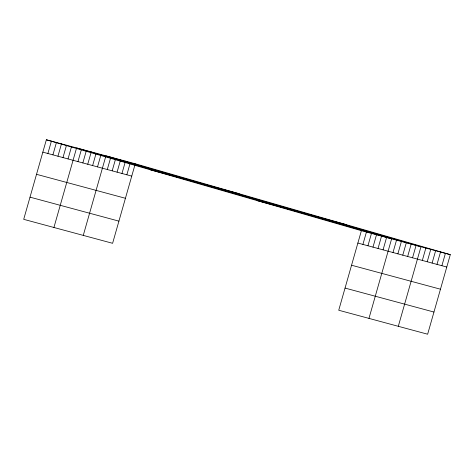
<?xml version="1.0" encoding="UTF-8"?>
<svg xmlns="http://www.w3.org/2000/svg" width="474" height="474" viewBox="0 0 474 474"><rect width="100%" height="100%" fill="white"/><g stroke="black" fill="none" stroke-linecap="round" stroke-linejoin="round"><path stroke-width="0.71" d="M135.268 163.755L46.357 139.783L23.7 219.332L112.605 243.304L135.268 163.755L450.3 254.668L427.643 334.217L338.732 310.245L361.395 230.696L450.3 254.668M47.88 153.499L51.399 141.139M52.916 154.856L56.436 142.496M57.952 156.219L61.472 143.859M62.989 157.575L66.514 145.216M68.031 158.932L71.55 146.573M53.929 227.479L76.587 147.929L391.625 238.849L368.962 318.398M77.955 161.61L81.481 149.251M82.849 162.932L86.369 150.572M87.737 164.247L91.257 151.887M92.626 165.568L96.145 153.209M97.514 166.884L101.039 154.524M83.27 235.394L105.927 155.845L420.959 246.758L398.302 326.308M107.296 169.52L110.815 157.161M112.184 170.841L115.709 158.482M117.078 172.157L120.597 159.797M121.966 173.478L125.486 161.119M126.854 174.793L130.374 162.434M362.912 244.418L366.432 232.059M367.948 245.775L371.468 233.415M372.985 247.132L376.51 234.772M378.027 248.489L381.546 236.129M383.063 249.851L386.583 237.492M392.993 252.524L396.513 240.164M397.882 253.845L401.401 241.485M402.77 255.166L406.289 242.807M407.658 256.481L411.183 244.122M412.552 257.803L416.071 245.443M422.328 260.439L425.853 248.08M427.222 261.755L430.742 249.395M432.11 263.076L435.63 250.716M436.998 264.391L440.518 252.032M441.892 265.713L445.412 253.353M150.323 169.781L239.228 193.759M257.435 200.698L346.34 224.67M42.838 152.142L131.748 176.115M357.876 243.055L446.781 267.028M36.522 174.314L125.432 198.286M351.56 265.227L440.464 289.205M30.016 197.154L118.921 221.133M345.048 288.074L433.959 312.046M46.357 139.783L361.395 230.696"/></g></svg>
